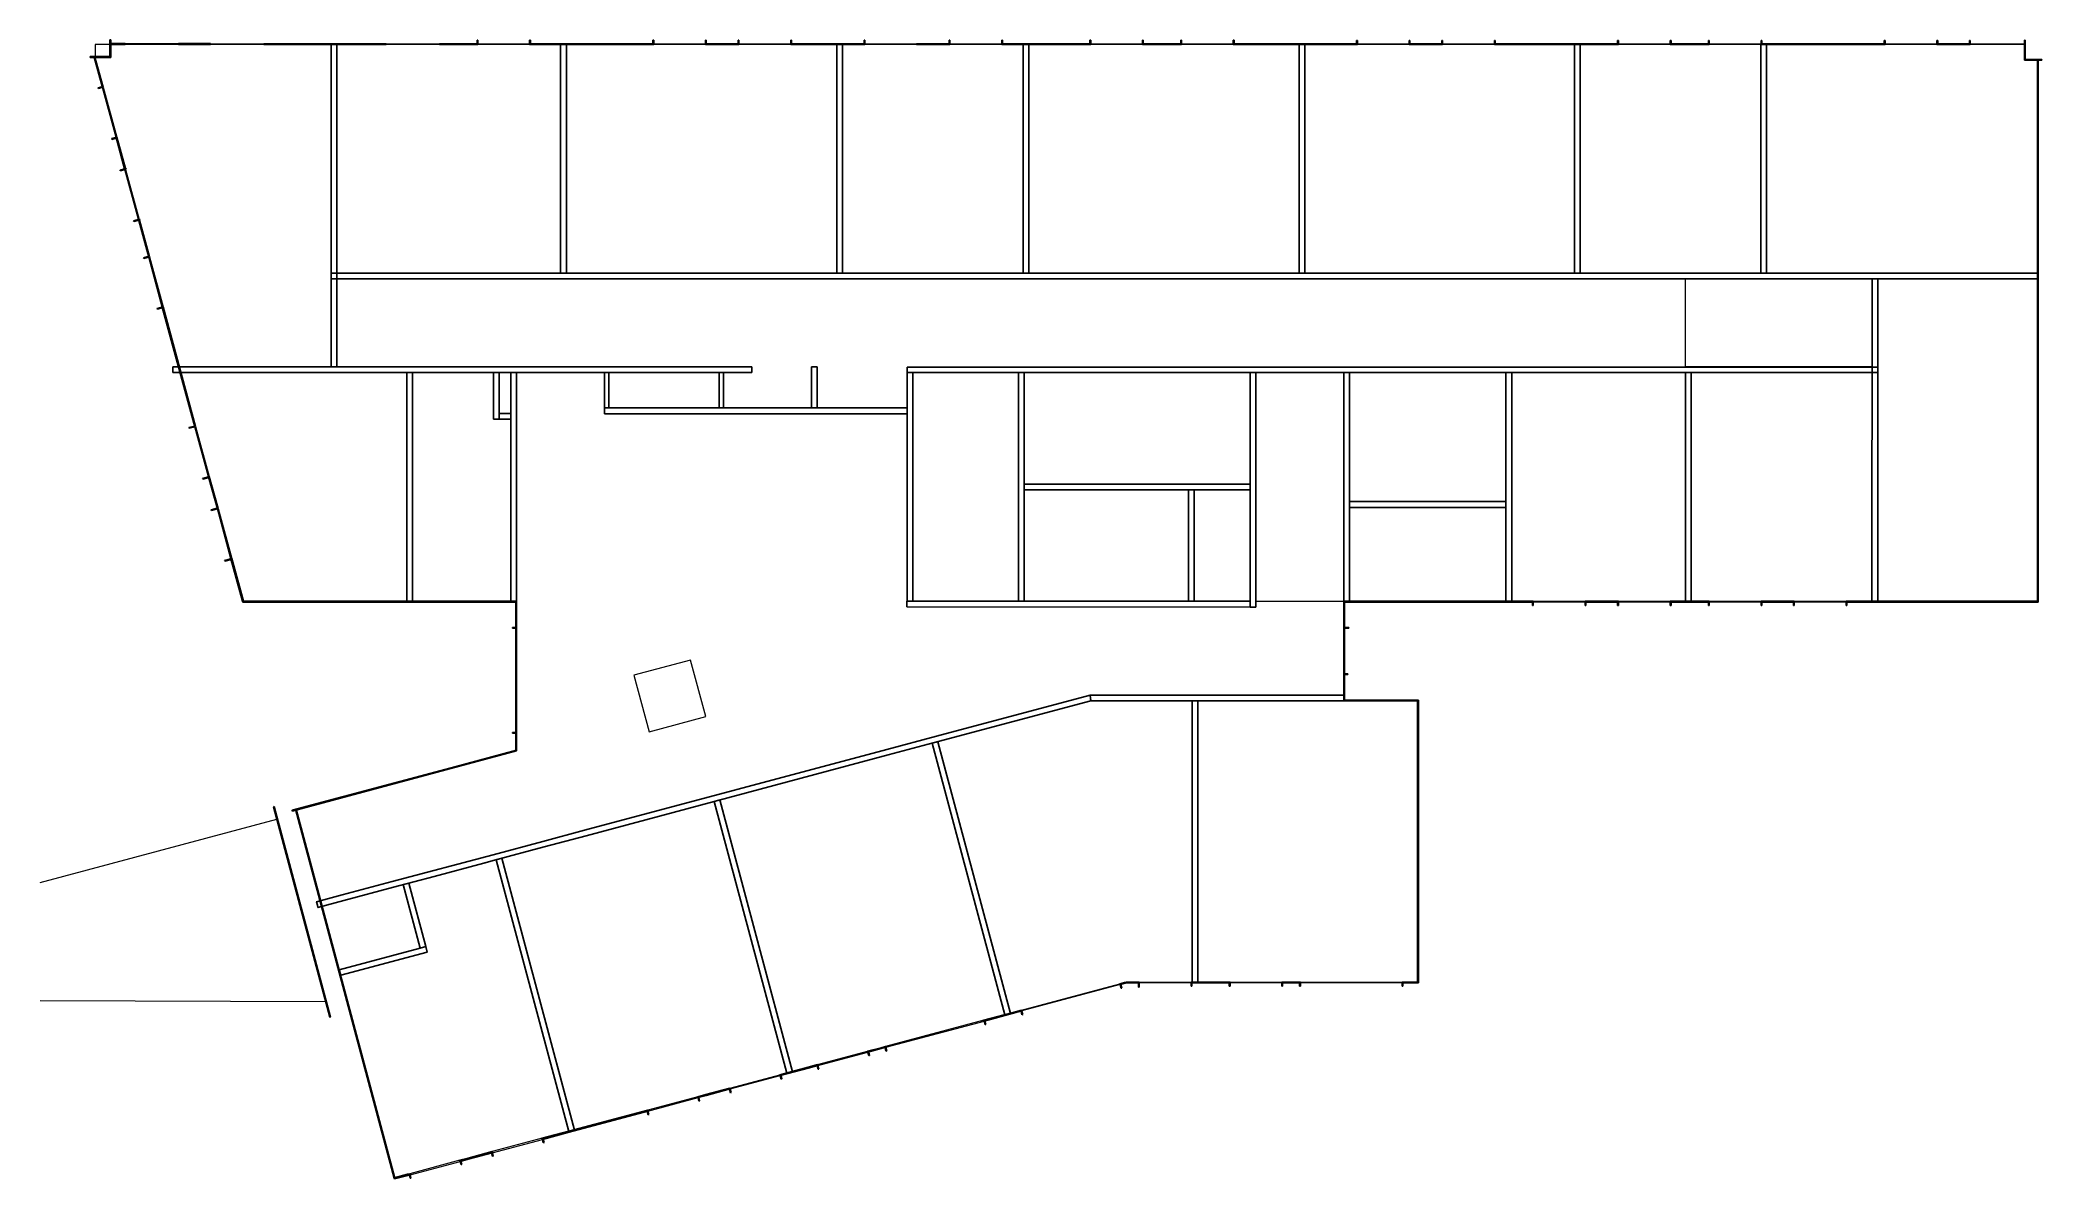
# Model space of a CAD drawing. Header units: millimetres. Extents: x 105248 to 139389, y -13348 to 6085.
import ezdxf

# ---------------------------------------------------------------- set-up
doc = ezdxf.new("R2010")
doc.units = ezdxf.units.MM
doc.layers.add('A-GENM', color=13, linetype='Continuous', lineweight=9)
doc.layers.add('A-WALL', color=113, linetype='Continuous', lineweight=9)

msp = doc.modelspace()

# ---------------------------------------------------------------- linework, layer by layer
at = {"layer": 'A-GENM'}
for p, q in [((106186, 6010), (106186, 5801)), ((106440, 6010), (106186, 6010)), ((133310, 508), (133311, 2008)), ((136490, 508), (133310, 508)), ((125881, -3590), (120034, -3590)), ((125984, -3491), (127482, -3492)), ((113376, -5731), (113376, -3950)), ((127482, -3952), (127482, -4729)), ((116342, -4494), (115376, -4752)), ((115376, -4752), (115634, -5718)), ((116600, -5460), (116342, -4494)), ((123155, -5091), (110035, -8601)), ((115634, -5718), (116600, -5460)), ((113376, -6046), (113376, -6034)), ((118078, -11512), (116840, -6882)), ((105248, -8289), (109286, -7209)), ((114361, -12507), (113122, -7876)), ((123773, -9989), (123770, -9990)), ((105248, -10304), (110118, -10322))]:
    msp.add_line(p, q, dxfattribs=at)
at = {"layer": 'A-WALL', "color": 252, "lineweight": 25}
for p, q in [((106440, 5801), (106440, 6085)), ((106440, 6085), (106453, 6085)), ((106453, 6085), (106453, 5801)), ((106453, 6010), (106453, 6023)), ((106453, 6023), (106701, 6023)), ((106701, 6010), (106453, 6010)), ((106701, 6023), (106701, 6010)), ((107611, 6010), (107611, 6023)), ((107611, 6023), (108153, 6023)), ((108153, 6010), (107611, 6010)), ((108153, 6023), (108153, 6010)), ((109063, 6009), (109063, 6022)), ((109063, 6022), (111153, 6022)), ((111153, 6009), (109063, 6009)), ((110213, 509), (110213, 6009)), ((110213, 6009), (110311, 6009)), ((110311, 6009), (110311, 509)), ((111153, 6022), (111153, 6009)), ((112063, 6009), (112063, 6022)), ((112063, 6022), (112714, 6022)), ((112714, 6009), (112063, 6009)), ((112701, 6022), (112701, 6080)), ((112701, 6080), (112714, 6080)), ((112714, 6022), (112701, 6022)), ((112714, 6080), (112714, 6022)), ((112714, 6022), (112714, 6009)), ((113598, 6022), (113598, 6080)), ((113598, 6080), (113611, 6080)), ((113611, 6022), (113598, 6022)), ((113598, 6009), (113598, 6022)), ((113598, 6022), (115714, 6022)), ((115714, 6009), (113598, 6009)), ((113611, 6080), (113611, 6022)), ((114126, 6009), (114224, 6009)), ((114126, 2107), (114126, 6009)), ((114224, 6009), (114224, 2107)), ((115701, 6022), (115701, 6080)), ((115701, 6080), (115714, 6080)), ((115714, 6022), (115701, 6022)), ((115714, 6080), (115714, 6022)), ((115714, 6022), (115714, 6009)), ((116598, 6022), (116598, 6080)), ((116598, 6080), (116611, 6080)), ((116611, 6022), (116598, 6022)), ((116598, 6009), (116598, 6022)), ((116598, 6022), (117166, 6022)), ((117166, 6009), (116598, 6009)), ((116611, 6080), (116611, 6022)), ((117153, 6022), (117153, 6080)), ((117153, 6080), (117166, 6080)), ((117166, 6022), (117153, 6022)), ((117166, 6080), (117166, 6022)), ((117166, 6022), (117166, 6009)), ((118050, 6022), (118050, 6080)), ((118050, 6080), (118063, 6080)), ((118063, 6022), (118050, 6022)), ((118050, 6009), (118050, 6022)), ((118050, 6022), (119314, 6022)), ((119314, 6009), (118050, 6009)), ((118063, 6080), (118063, 6022)), ((118834, 6009), (118932, 6009)), ((118834, 2107), (118834, 6009)), ((118932, 6009), (118932, 2107)), ((119301, 6022), (119301, 6080)), ((119301, 6080), (119314, 6080)), ((119314, 6022), (119301, 6022)), ((119314, 6080), (119314, 6022)), ((119314, 6022), (119314, 6009)), ((120198, 6009), (120198, 6022)), ((120198, 6022), (120766, 6022)), ((120766, 6009), (120198, 6009)), ((120753, 6022), (120753, 6080)), ((120753, 6080), (120766, 6080)), ((120766, 6022), (120753, 6022)), ((120766, 6080), (120766, 6022)), ((120766, 6022), (120766, 6009)), ((121650, 6022), (121650, 6080)), ((121650, 6080), (121663, 6080)), ((121663, 6022), (121650, 6022)), ((121650, 6009), (121650, 6022)), ((121650, 6022), (123166, 6022)), ((123166, 6009), (121650, 6009)), ((121663, 6080), (121663, 6022)), ((122012, 6009), (122110, 6009)), ((122012, 2107), (122012, 6009)), ((122110, 6009), (122110, 2107)), ((123153, 6022), (123153, 6080)), ((123153, 6080), (123166, 6080)), ((123166, 6022), (123153, 6022)), ((123166, 6080), (123166, 6022)), ((123166, 6022), (123166, 6009)), ((124050, 6022), (124050, 6080)), ((124050, 6080), (124063, 6080)), ((124063, 6022), (124050, 6022)), ((124050, 6009), (124050, 6022)), ((124050, 6022), (124714, 6022)), ((124714, 6009), (124050, 6009)), ((124063, 6080), (124063, 6022)), ((124701, 6022), (124701, 6080)), ((124701, 6080), (124714, 6080)), ((124714, 6022), (124701, 6022)), ((124714, 6080), (124714, 6022)), ((124714, 6022), (124714, 6009)), ((125598, 6022), (125598, 6080)), ((125598, 6080), (125611, 6080)), ((125611, 6022), (125598, 6022)), ((125598, 6009), (125598, 6022)), ((125598, 6022), (127714, 6021)), ((127714, 6008), (125598, 6009)), ((125611, 6080), (125611, 6022)), ((126720, 6008), (126818, 6008)), ((126720, 2106), (126720, 6008)), ((126818, 6008), (126818, 2106)), ((127701, 6021), (127701, 6079)), ((127701, 6079), (127714, 6079)), ((127714, 6021), (127701, 6021)), ((127714, 6079), (127714, 6021)), ((127714, 6021), (127714, 6008)), ((128598, 6021), (128598, 6079)), ((128598, 6079), (128611, 6079)), ((128611, 6021), (128598, 6021)), ((128598, 6008), (128598, 6021)), ((128598, 6021), (129166, 6021)), ((129166, 6008), (128598, 6008)), ((128611, 6079), (128611, 6021)), ((129153, 6021), (129153, 6079)), ((129153, 6079), (129166, 6079)), ((129166, 6021), (129153, 6021)), ((129166, 6079), (129166, 6021)), ((129166, 6021), (129166, 6008)), ((130050, 6021), (130050, 6079)), ((130050, 6079), (130063, 6079)), ((130063, 6021), (130050, 6021)), ((130050, 6008), (130050, 6021)), ((130050, 6021), (132166, 6021)), ((132166, 6008), (130050, 6008)), ((130063, 6079), (130063, 6021)), ((131418, 6008), (131516, 6008)), ((131418, 2106), (131418, 6008)), ((131516, 6008), (131516, 2106)), ((132153, 6021), (132153, 6079)), ((132153, 6079), (132166, 6079)), ((132166, 6021), (132153, 6021)), ((132166, 6079), (132166, 6021)), ((132166, 6021), (132166, 6008)), ((133050, 6021), (133050, 6079)), ((133050, 6079), (133063, 6079)), ((133063, 6021), (133050, 6021)), ((133050, 6008), (133050, 6021)), ((133050, 6021), (133715, 6021)), ((133715, 6008), (133050, 6008)), ((133063, 6079), (133063, 6021)), ((133702, 6021), (133702, 6079)), ((133702, 6079), (133715, 6079)), ((133715, 6021), (133702, 6021)), ((133715, 6079), (133715, 6021)), ((133715, 6021), (133715, 6008)), ((134596, 6008), (134694, 6008)), ((134596, 2106), (134596, 6008)), ((134598, 6021), (134598, 6079)), ((134598, 6079), (134611, 6079)), ((134611, 6021), (134598, 6021)), ((134598, 6008), (134598, 6021)), ((134598, 6021), (136713, 6021)), ((136713, 6008), (134598, 6008)), ((134611, 6079), (134611, 6021)), ((134694, 6008), (134694, 2106)), ((136700, 6021), (136700, 6079)), ((136700, 6079), (136713, 6079)), ((136713, 6021), (136700, 6021)), ((136713, 6079), (136713, 6021)), ((136713, 6021), (136713, 6008)), ((137598, 6021), (137598, 6079)), ((137598, 6079), (137611, 6079)), ((137611, 6021), (137598, 6021)), ((137598, 6008), (137598, 6021)), ((137598, 6021), (138166, 6021)), ((138166, 6008), (137598, 6008)), ((137611, 6079), (137611, 6021)), ((138153, 6021), (138153, 6079)), ((138153, 6079), (138166, 6079)), ((138166, 6021), (138153, 6021)), ((138166, 6079), (138166, 6021)), ((138166, 6021), (138166, 6008)), ((139092, 6083), (139105, 6083)), ((139092, 5740), (139092, 6083)), ((139105, 6083), (139105, 5740)), ((106105, 5788), (106105, 5801)), ((106105, 5801), (106453, 5801)), ((106453, 5788), (106105, 5788)), ((106312, 5275), (106171, 5792)), ((106171, 5792), (106185, 5792)), ((106185, 5792), (106325, 5278)), ((106453, 5801), (106440, 5801)), ((106453, 5801), (106453, 5788)), ((139105, 5740), (139092, 5740)), ((139105, 5740), (139105, 5753)), ((139105, 5753), (139389, 5753)), ((139389, 5740), (139105, 5740)), ((139314, -3492), (139314, 5740)), ((139314, 5740), (139327, 5740)), ((139327, 5740), (139327, -3492)), ((139389, 5753), (139389, 5740)), ((106238, 5268), (106321, 5291)), ((106241, 5256), (106238, 5268)), ((106325, 5278), (106241, 5256)), ((106325, 5278), (106312, 5275)), ((106321, 5291), (106325, 5278)), ((106470, 4402), (106557, 4425)), ((106473, 4389), (106470, 4402)), ((106561, 4413), (106473, 4389)), ((106545, 4422), (106557, 4425)), ((106691, 3886), (106545, 4422)), ((106557, 4425), (106703, 3890)), ((106557, 4425), (106561, 4413)), ((106612, 3866), (106711, 3892)), ((106616, 3853), (106612, 3866)), ((106714, 3879), (106616, 3853)), ((106703, 3890), (106691, 3886)), ((106711, 3892), (106714, 3879)), ((106844, 2999), (106946, 3026)), ((106848, 2986), (106844, 2999)), ((106950, 3014), (106848, 2986)), ((106930, 3008), (106943, 3012)), ((107101, 2381), (106930, 3008)), ((106943, 3012), (107114, 2384)), ((106946, 3026), (106950, 3014)), ((107012, 2370), (107111, 2397)), ((107111, 2397), (107114, 2384)), ((107016, 2358), (107012, 2370)), ((107114, 2384), (107016, 2358)), ((107114, 2384), (107101, 2381)), ((110213, 2107), (139314, 2106)), ((110213, 2009), (110213, 2107)), ((114224, 2107), (114126, 2107)), ((118932, 2107), (118834, 2107)), ((122110, 2107), (122012, 2107)), ((126818, 2106), (126720, 2106)), ((131516, 2106), (131418, 2106)), ((134694, 2106), (134596, 2106)), ((139314, 2106), (139314, 2008)), ((139314, 2008), (110213, 2009)), ((136490, -3492), (136491, 2008)), ((136491, 2008), (136589, 2008)), ((136589, 2008), (136588, -3492)), ((107244, 1504), (107346, 1531)), ((107248, 1491), (107244, 1504)), ((107349, 1519), (107248, 1491)), ((107333, 1528), (107346, 1531)), ((107890, -513), (107333, 1528)), ((107346, 1531), (107902, -510)), ((107346, 1531), (107349, 1519)), ((107513, 412), (107513, 510)), ((107513, 510), (117385, 509)), ((117385, 411), (107513, 412)), ((110311, 509), (110213, 509)), ((111503, 411), (111601, 411)), ((111503, -3491), (111503, 411)), ((111601, 411), (111601, -3491)), ((112980, -387), (112980, 411)), ((112980, 411), (113078, 411)), ((113078, 411), (113078, -387)), ((113278, 411), (113376, 411)), ((113278, -3491), (113278, 411)), ((113376, 411), (113376, -3491)), ((114876, -193), (114876, 411)), ((114876, 411), (114949, 411)), ((114949, 411), (114949, -193)), ((116832, -193), (116832, 411)), ((116832, 411), (116905, 411)), ((116905, 411), (116905, -193)), ((117385, 509), (117385, 411)), ((118405, -193), (118405, 509)), ((118405, 509), (118503, 509)), ((118503, 509), (118503, -193)), ((120034, 504), (136588, 503)), ((120034, 411), (120034, 504)), ((136588, 410), (120034, 411)), ((120034, 411), (120133, 411)), ((120034, -3491), (120034, 411)), ((120133, 411), (120132, -3491)), ((121932, 411), (122030, 411)), ((121932, -3491), (121932, 411)), ((122030, 411), (122030, -3491)), ((125884, -3590), (125884, 411)), ((125884, 411), (125983, 411)), ((125983, 411), (125984, -3590)), ((127482, -3492), (127483, 410)), ((127482, -3492), (127483, 410)), ((127483, 410), (127581, 410)), ((127483, 410), (127581, 410)), ((127581, 410), (127580, -3492)), ((127581, 410), (127580, -3492)), ((130248, 410), (130346, 410)), ((130248, -3492), (130248, 410)), ((130248, 410), (130346, 410)), ((130248, -3492), (130248, 410)), ((130346, 410), (130346, -3492)), ((130346, 410), (130346, -3492)), ((133310, 410), (133408, 410)), ((133310, -3492), (133310, 410)), ((133408, 410), (133408, -3492)), ((136588, 503), (136588, 410)), ((113078, -289), (113278, -289)), ((113078, -387), (113078, -289)), ((113278, -289), (113278, -387)), ((114876, -291), (114876, -193)), ((114876, -193), (120034, -193)), ((114949, -193), (114876, -193)), ((120034, -291), (114876, -291)), ((116905, -193), (116832, -193)), ((118503, -193), (118405, -193)), ((120034, -193), (120034, -291)), ((107788, -527), (107886, -501)), ((107792, -540), (107788, -527)), ((107890, -513), (107792, -540)), ((107886, -501), (107890, -513)), ((107902, -510), (107890, -513)), ((113078, -387), (112980, -387)), ((113278, -387), (113078, -387)), ((108122, -1366), (108135, -1363)), ((108135, -1363), (108284, -1911)), ((108020, -1394), (108122, -1366)), ((108023, -1406), (108020, -1394)), ((108126, -1379), (108023, -1406)), ((108272, -1914), (108122, -1366)), ((108122, -1366), (108126, -1379)), ((122030, -1491), (125884, -1492)), ((122030, -1589), (122030, -1491)), ((125884, -1590), (122030, -1589)), ((124832, -3492), (124833, -1590)), ((124833, -1590), (124931, -1590)), ((124931, -1590), (124930, -3492)), ((125884, -1492), (125884, -1590)), ((108165, -1929), (108268, -1902)), ((108168, -1942), (108165, -1929)), ((108272, -1914), (108168, -1942)), ((108268, -1902), (108272, -1914)), ((108284, -1911), (108272, -1914)), ((127580, -1889), (127580, -1791)), ((127580, -1791), (130248, -1791)), ((130248, -1889), (127580, -1889)), ((130248, -1791), (130248, -1889)), ((108396, -2796), (108504, -2767)), ((108400, -2808), (108396, -2796)), ((108507, -2780), (108400, -2808)), ((108504, -2767), (108517, -2764)), ((108701, -3491), (108504, -2767)), ((108504, -2767), (108507, -2780)), ((108517, -2764), (108715, -3491)), ((108715, -3491), (108701, -3491)), ((108705, -3504), (108701, -3491)), ((108701, -3491), (113363, -3491)), ((112102, -3504), (108705, -3504)), ((111601, -3491), (111503, -3491)), ((113363, -3504), (112102, -3504)), ((113376, -3491), (113278, -3491)), ((113363, -3491), (113363, -3504)), ((113363, -3491), (113376, -3491)), ((113363, -3950), (113363, -3491)), ((113376, -3491), (113376, -3950)), ((120033, -3589), (120033, -3491)), ((120033, -3491), (125884, -3492)), ((125884, -3590), (120033, -3589)), ((120132, -3491), (120034, -3491)), ((122030, -3491), (121932, -3491)), ((124930, -3492), (124832, -3492)), ((125884, -3492), (125884, -3590)), ((125984, -3590), (125884, -3590)), ((127580, -3492), (127482, -3492)), ((127580, -3492), (127482, -3492)), ((127482, -3952), (127482, -3492)), ((127482, -3492), (127495, -3492)), ((127495, -3492), (127495, -3952)), ((127495, -3505), (127495, -3492)), ((127495, -3492), (130714, -3492)), ((130714, -3505), (127495, -3505)), ((130346, -3492), (130248, -3492)), ((130346, -3492), (130248, -3492)), ((130701, -3563), (130701, -3505)), ((130701, -3505), (130714, -3505)), ((130714, -3563), (130701, -3563)), ((130714, -3492), (130714, -3505)), ((130714, -3505), (130714, -3563)), ((131598, -3505), (131598, -3492)), ((131598, -3492), (132166, -3492)), ((132166, -3505), (131598, -3505)), ((131598, -3563), (131598, -3505)), ((131598, -3505), (131611, -3505)), ((131611, -3563), (131598, -3563)), ((131611, -3505), (131611, -3563)), ((132153, -3563), (132153, -3505)), ((132153, -3505), (132166, -3505)), ((132166, -3563), (132153, -3563)), ((132166, -3492), (132166, -3505)), ((132166, -3505), (132166, -3563)), ((133050, -3505), (133050, -3492)), ((133050, -3492), (133714, -3492)), ((133714, -3505), (133050, -3505)), ((133050, -3563), (133050, -3505)), ((133050, -3505), (133063, -3505)), ((133063, -3563), (133050, -3563)), ((133063, -3505), (133063, -3563)), ((133408, -3492), (133310, -3492)), ((133701, -3563), (133701, -3505)), ((133701, -3505), (133714, -3505)), ((133714, -3563), (133701, -3563)), ((133714, -3492), (133714, -3505)), ((133714, -3505), (133714, -3563)), ((134598, -3505), (134598, -3492)), ((134598, -3492), (135166, -3492)), ((135166, -3505), (134598, -3505)), ((134598, -3563), (134598, -3505)), ((134598, -3505), (134611, -3505)), ((134611, -3563), (134598, -3563)), ((134611, -3505), (134611, -3563)), ((135153, -3563), (135153, -3505)), ((135153, -3505), (135166, -3505)), ((135166, -3563), (135153, -3563)), ((135166, -3492), (135166, -3505)), ((135166, -3505), (135166, -3563)), ((136050, -3505), (136050, -3492)), ((136050, -3492), (139327, -3492)), ((139327, -3505), (136050, -3505)), ((136050, -3563), (136050, -3505)), ((136050, -3505), (136063, -3505)), ((136063, -3563), (136050, -3563)), ((136063, -3505), (136063, -3563)), ((136588, -3492), (136490, -3492)), ((139327, -3492), (139314, -3492)), ((139327, -3492), (139327, -3505)), ((113305, -3950), (113305, -3937)), ((113305, -3937), (113363, -3937)), ((113363, -3950), (113305, -3950)), ((113363, -3937), (113363, -3950)), ((113376, -3950), (113363, -3950)), ((127495, -3952), (127482, -3952)), ((127495, -3952), (127495, -3939)), ((127495, -3939), (127566, -3939)), ((127566, -3952), (127495, -3952)), ((127566, -3939), (127566, -3952)), ((127482, -5190), (127482, -4729)), ((127482, -4729), (127495, -4729)), ((127495, -4729), (127495, -5190)), ((127495, -4729), (127553, -4729)), ((127495, -4742), (127495, -4729)), ((127553, -4742), (127495, -4742)), ((127553, -4729), (127553, -4742)), ((123156, -5091), (120538, -5791)), ((123163, -5150), (123156, -5091)), ((123169, -5189), (123156, -5091)), ((123156, -5091), (127482, -5092)), ((127482, -5092), (127482, -5190)), ((120563, -5886), (123169, -5189)), ((123169, -5189), (123163, -5150)), ((127482, -5190), (123169, -5189)), ((124894, -5189), (124992, -5189)), ((124894, -9989), (124894, -5189)), ((124992, -5189), (124992, -9989)), ((127495, -5190), (127482, -5190)), ((127495, -5177), (128755, -5177)), ((127495, -5190), (127495, -5177)), ((128755, -5190), (127495, -5190)), ((128742, -9990), (128742, -5190)), ((128742, -5190), (128755, -5190)), ((128755, -5177), (128755, -5190)), ((128755, -5190), (128755, -9990)), ((113305, -5731), (113363, -5731)), ((113305, -5744), (113305, -5731)), ((113363, -5744), (113305, -5744)), ((113363, -5731), (113363, -5744)), ((113363, -5731), (113376, -5731)), ((113363, -6034), (113363, -5731)), ((113376, -5731), (113376, -6034)), ((120538, -5791), (119688, -6019)), ((113376, -6046), (109548, -7070)), ((112260, -6331), (113372, -6034)), ((113376, -6034), (113363, -6034)), ((113372, -6034), (113376, -6046)), ((119688, -6019), (114536, -7397)), ((114561, -7492), (119713, -6114)), ((119713, -6114), (120563, -5886)), ((120462, -5913), (120557, -5888)), ((121702, -10550), (120462, -5913)), ((120557, -5888), (121797, -10525)), ((109545, -7057), (112260, -6331)), ((109229, -6996), (109241, -6992)), ((110190, -10587), (109229, -6996)), ((109241, -6992), (110203, -10587)), ((109548, -7070), (109545, -7057)), ((109605, -7041), (109617, -7038)), ((111288, -13336), (109605, -7041)), ((109617, -7038), (111301, -13332)), ((116745, -6908), (116840, -6882)), ((117985, -11544), (116745, -6908)), ((116840, -6882), (118080, -11519)), ((114536, -7397), (113823, -7588)), ((113848, -7682), (114561, -7492)), ((112973, -7815), (111253, -8275)), ((113823, -7588), (112973, -7815)), ((112999, -7910), (113848, -7682)), ((111278, -8370), (111968, -8185)), ((111968, -8185), (112818, -7958)), ((112818, -7958), (112999, -7910)), ((113028, -7902), (113122, -7877)), ((114268, -12539), (113028, -7902)), ((113122, -7877), (114362, -12513)), ((110403, -8502), (109963, -8620)), ((111253, -8275), (110403, -8502)), ((110429, -8597), (111278, -8370)), ((111442, -8326), (111537, -8301)), ((111732, -9408), (111442, -8326)), ((111537, -8301), (111826, -9383)), ((109963, -8620), (109978, -8677)), ((109978, -8677), (109988, -8715)), ((109988, -8715), (110429, -8597)), ((110350, -9777), (111732, -9408)), ((111852, -9477), (110375, -9872)), ((111826, -9383), (111732, -9408)), ((111732, -9408), (111826, -9383)), ((111826, -9383), (111852, -9477)), ((110375, -9872), (110350, -9777)), ((123742, -9997), (123663, -10019)), ((123663, -10019), (123665, -10028)), ((123665, -10028), (123666, -10031)), ((123666, -10031), (123694, -10024)), ((123666, -10031), (123679, -10028)), ((123683, -10094), (123666, -10031)), ((123679, -10028), (123696, -10091)), ((123696, -10091), (123683, -10094)), ((123694, -10024), (123776, -10002)), ((123770, -9990), (123742, -9997)), ((123773, -9989), (123770, -9990)), ((123773, -10002), (123773, -9989)), ((123773, -9989), (123994, -9989)), ((123773, -9990), (123773, -9989)), ((123775, -10000), (123773, -9990)), ((123994, -10002), (123773, -10002)), ((123776, -10002), (123775, -10000)), ((123981, -10073), (123981, -10002)), ((123981, -10002), (123994, -10002)), ((123981, -10060), (123981, -10002)), ((123981, -10002), (123994, -10002)), ((123994, -10060), (123981, -10060)), ((123994, -10073), (123981, -10073)), ((123994, -9989), (123994, -10002)), ((123994, -10002), (123994, -10073)), ((123994, -10002), (123994, -10060)), ((124878, -10002), (124878, -9989)), ((124878, -9989), (125542, -9989)), ((124878, -10060), (124878, -10002)), ((124878, -10002), (124891, -10002)), ((125542, -10002), (124878, -10002)), ((124891, -10060), (124878, -10060)), ((124891, -10002), (124891, -10060)), ((124992, -9989), (124894, -9989)), ((125529, -10060), (125529, -10002)), ((125529, -10002), (125542, -10002)), ((125542, -10060), (125529, -10060)), ((125542, -9989), (125542, -10002)), ((125542, -10002), (125542, -10060)), ((126426, -10003), (126426, -9990)), ((126426, -9990), (126742, -9990)), ((126426, -10061), (126426, -10003)), ((126426, -10003), (126439, -10003)), ((126742, -10003), (126426, -10003)), ((126439, -10061), (126426, -10061)), ((126439, -10003), (126439, -10061)), ((126729, -10061), (126729, -10003)), ((126729, -10003), (126742, -10003)), ((126742, -10061), (126729, -10061)), ((126742, -9990), (126742, -10003)), ((126742, -10003), (126742, -10061)), ((128478, -10003), (128478, -9990)), ((128478, -9990), (128755, -9990)), ((128478, -10061), (128478, -10003)), ((128478, -10003), (128491, -10003)), ((128755, -10003), (128478, -10003)), ((128491, -10061), (128478, -10061)), ((128491, -10003), (128491, -10061)), ((128755, -9990), (128742, -9990)), ((128755, -9990), (128755, -10003)), ((121823, -10511), (121345, -10639)), ((121348, -10653), (121827, -10524)), ((121797, -10525), (121702, -10550)), ((121986, -10467), (121823, -10511)), ((121827, -10524), (121989, -10481)), ((121978, -10490), (121991, -10486)), ((121993, -10546), (121978, -10490)), ((121987, -10471), (121986, -10467)), ((121989, -10481), (121987, -10471)), ((121991, -10486), (122006, -10543)), ((122006, -10543), (121993, -10546)), ((110203, -10587), (110190, -10587)), ((121345, -10639), (121346, -10642)), ((121346, -10642), (121348, -10653)), ((121350, -10658), (121362, -10655)), ((121365, -10714), (121350, -10658)), ((121362, -10655), (121377, -10711)), ((121377, -10711), (121365, -10714)), ((119590, -11108), (119362, -11169)), ((119362, -11169), (119363, -11173)), ((119363, -11173), (119366, -11184)), ((119366, -11184), (119594, -11123)), ((119367, -11188), (119380, -11185)), ((119382, -11244), (119367, -11188)), ((119380, -11185), (119395, -11241)), ((119395, -11241), (119382, -11244)), ((119667, -11087), (119590, -11108)), ((119594, -11123), (119671, -11102)), ((119660, -11110), (119673, -11107)), ((119675, -11166), (119660, -11110)), ((119670, -11098), (119667, -11087)), ((119671, -11102), (119670, -11098)), ((119673, -11107), (119688, -11163)), ((119688, -11163), (119675, -11166)), ((118346, -11441), (117867, -11569)), ((117867, -11569), (117868, -11573)), ((117868, -11573), (117871, -11585)), ((117871, -11585), (118350, -11456)), ((117872, -11588), (117885, -11585)), ((117887, -11644), (117872, -11588)), ((117885, -11585), (117900, -11641)), ((118080, -11519), (117985, -11544)), ((118508, -11397), (118346, -11441)), ((118350, -11456), (118512, -11413)), ((118501, -11420), (118514, -11417)), ((118516, -11476), (118501, -11420)), ((118509, -11401), (118508, -11397)), ((118512, -11413), (118509, -11401)), ((118514, -11417), (118528, -11473)), ((118528, -11473), (118516, -11476)), ((116604, -11907), (116465, -11944)), ((116465, -11944), (116466, -11948)), ((116466, -11948), (116469, -11960)), ((116469, -11960), (116608, -11923)), ((117013, -11797), (116604, -11907)), ((116608, -11923), (117018, -11813)), ((117006, -11820), (117018, -11817)), ((117021, -11876), (117006, -11820)), ((117014, -11801), (117013, -11797)), ((117018, -11813), (117014, -11801)), ((117018, -11817), (117033, -11873)), ((117033, -11873), (117021, -11876)), ((117900, -11641), (117887, -11644)), ((115611, -12173), (114266, -12532)), ((114271, -12550), (115615, -12189)), ((115603, -12195), (115616, -12192)), ((115618, -12251), (115603, -12195)), ((115614, -12185), (115611, -12173)), ((115615, -12189), (115614, -12185)), ((115616, -12192), (115631, -12248)), ((115631, -12248), (115618, -12251)), ((116470, -11963), (116482, -11960)), ((116485, -12019), (116470, -11963)), ((116482, -11960), (116497, -12016)), ((116497, -12016), (116485, -12019)), ((114266, -12532), (113810, -12654)), ((113815, -12672), (114271, -12550)), ((114362, -12513), (114268, -12539)), ((112956, -12882), (112547, -12992)), ((112552, -13011), (112961, -12901)), ((112949, -12905), (112962, -12902)), ((112964, -12961), (112949, -12905)), ((112958, -12887), (112956, -12882)), ((112961, -12901), (112958, -12887)), ((112962, -12902), (112977, -12958)), ((112977, -12958), (112964, -12961)), ((113810, -12654), (113814, -12667)), ((113814, -12667), (113815, -12672)), ((113816, -12673), (113828, -12670)), ((113830, -12729), (113816, -12673)), ((113828, -12670), (113843, -12726)), ((113843, -12726), (113830, -12729)), ((111513, -13268), (111287, -13329)), ((111292, -13348), (111518, -13288)), ((111554, -13258), (111513, -13268)), ((111518, -13288), (111559, -13277)), ((111546, -13280), (111559, -13277)), ((111561, -13336), (111546, -13280)), ((111555, -13262), (111554, -13258)), ((111559, -13277), (111555, -13262)), ((111559, -13277), (111574, -13333)), ((112547, -12992), (112408, -13029)), ((112408, -13029), (112409, -13034)), ((112409, -13034), (112413, -13048)), ((112413, -13048), (112552, -13011)), ((112413, -13048), (112426, -13045)), ((112428, -13104), (112413, -13048)), ((112426, -13045), (112441, -13101)), ((112441, -13101), (112428, -13104)), ((111287, -13329), (111289, -13337)), ((111301, -13332), (111288, -13336)), ((111289, -13337), (111292, -13348)), ((111574, -13333), (111561, -13336))]:
    msp.add_line(p, q, dxfattribs=at)
at = {"layer": 'A-WALL', "color": 251}
for p, q in [((106701, 6023), (107611, 6023)), ((107611, 6010), (106701, 6010)), ((108153, 6023), (109063, 6022)), ((109063, 6009), (108153, 6010)), ((111153, 6022), (112063, 6022)), ((112063, 6009), (111153, 6009)), ((112714, 6022), (113598, 6022)), ((113598, 6009), (112714, 6009)), ((115714, 6022), (116598, 6022)), ((116598, 6009), (115714, 6009)), ((117166, 6022), (118050, 6022)), ((118050, 6009), (117166, 6009)), ((119314, 6022), (120198, 6022)), ((120198, 6009), (119314, 6009)), ((120766, 6022), (121650, 6022)), ((121650, 6009), (120766, 6009)), ((123166, 6022), (124050, 6022)), ((124050, 6009), (123166, 6009)), ((124714, 6022), (125598, 6022)), ((125598, 6009), (124714, 6009)), ((127714, 6021), (128598, 6021)), ((128598, 6008), (127714, 6008)), ((129166, 6021), (130050, 6021)), ((130050, 6008), (129166, 6008)), ((132166, 6021), (133050, 6021)), ((133050, 6008), (132166, 6008)), ((133715, 6021), (134598, 6021)), ((134596, 6008), (133715, 6008)), ((136713, 6021), (137598, 6021)), ((137598, 6008), (136713, 6008)), ((138166, 6021), (139092, 6021)), ((139092, 6008), (138166, 6008)), ((106545, 4422), (106312, 5275)), ((106325, 5278), (106557, 4425)), ((106927, 3021), (106694, 3874)), ((106707, 3877), (106939, 3024)), ((107333, 1528), (107101, 2381)), ((107114, 2384), (107346, 1531)), ((108122, -1366), (107890, -513)), ((107902, -510), (108135, -1363)), ((108504, -2767), (108272, -1914)), ((108284, -1911), (108517, -2764)), ((130714, -3492), (131598, -3492)), ((131598, -3505), (130714, -3505)), ((132166, -3492), (133050, -3492)), ((133050, -3505), (132166, -3505)), ((133714, -3492), (134598, -3492)), ((134598, -3505), (133714, -3505)), ((135166, -3492), (136050, -3492)), ((136050, -3505), (135166, -3505)), ((113363, -5731), (113363, -3950)), ((113376, -3950), (113376, -5731)), ((127482, -4729), (127482, -3952)), ((127495, -3952), (127495, -4729)), ((123156, -5091), (120538, -5791)), ((123156, -5091), (123163, -5150)), ((123169, -5189), (120563, -5886)), ((123169, -5189), (123163, -5150)), ((119688, -6019), (120538, -5791)), ((114536, -7397), (119688, -6019)), ((114561, -7492), (119713, -6114)), ((119713, -6114), (120563, -5886)), ((113823, -7588), (114536, -7397)), ((113848, -7682), (114561, -7492)), ((111253, -8275), (112973, -7815)), ((112973, -7815), (113823, -7588)), ((112999, -7910), (113848, -7682)), ((111278, -8370), (111968, -8185)), ((112818, -7958), (111968, -8185)), ((112829, -7955), (112818, -7958)), ((109963, -8620), (110403, -8502)), ((110403, -8502), (111253, -8275)), ((111278, -8370), (110429, -8597)), ((109963, -8620), (109978, -8677)), ((109978, -8677), (109988, -8715)), ((109988, -8715), (110429, -8597)), ((121986, -10467), (123663, -10019)), ((123666, -10031), (121989, -10481)), ((123663, -10019), (123742, -9997)), ((123663, -10019), (123665, -10028)), ((123665, -10028), (123666, -10031)), ((123666, -10031), (123694, -10024)), ((123776, -10002), (123694, -10024)), ((123770, -9990), (123742, -9997)), ((123770, -9990), (123773, -9989)), ((123773, -9989), (123770, -9990)), ((123773, -9989), (123773, -9990)), ((123773, -9990), (123775, -10000)), ((123775, -10000), (123776, -10002)), ((123994, -9989), (124878, -9989)), ((124878, -10002), (123994, -10002)), ((125542, -9989), (126426, -9990)), ((126426, -10003), (125542, -10002)), ((126742, -9990), (128478, -9990)), ((128478, -10003), (126742, -10003)), ((121345, -10639), (121823, -10511)), ((121348, -10653), (121827, -10524)), ((121823, -10511), (121986, -10467)), ((121989, -10481), (121827, -10524)), ((121986, -10467), (121987, -10471)), ((121987, -10471), (121989, -10481)), ((121345, -10639), (119667, -11087)), ((119671, -11102), (121348, -10653)), ((121345, -10639), (121346, -10642)), ((121348, -10653), (121346, -10642)), ((118508, -11397), (119362, -11169)), ((118512, -11413), (119366, -11184)), ((119362, -11169), (119590, -11108)), ((119362, -11169), (119363, -11173)), ((119366, -11184), (119363, -11173)), ((119366, -11184), (119594, -11123)), ((119590, -11108), (119667, -11087)), ((119671, -11102), (119594, -11123)), ((119667, -11087), (119670, -11098)), ((119670, -11098), (119671, -11102)), ((117013, -11797), (117867, -11569)), ((117018, -11813), (117871, -11585)), ((117867, -11569), (118346, -11441)), ((117867, -11569), (117868, -11573)), ((117871, -11585), (117868, -11573)), ((117871, -11585), (118350, -11456)), ((118346, -11441), (118508, -11397)), ((118512, -11413), (118350, -11456)), ((118508, -11397), (118509, -11401)), ((118509, -11401), (118512, -11413)), ((116465, -11944), (115611, -12173)), ((116604, -11907), (116465, -11944)), ((116465, -11944), (116466, -11948)), ((116469, -11960), (116466, -11948)), ((116469, -11960), (116608, -11923)), ((116604, -11907), (117013, -11797)), ((117018, -11813), (116608, -11923)), ((117013, -11797), (117014, -11801)), ((117014, -11801), (117018, -11813)), ((114266, -12532), (115611, -12173)), ((115615, -12189), (114271, -12550)), ((115611, -12173), (115614, -12185)), ((115614, -12185), (115615, -12189)), ((115615, -12189), (116469, -11960)), ((114266, -12532), (113810, -12654)), ((113815, -12672), (114271, -12550)), ((112547, -12992), (112956, -12882)), ((112961, -12901), (112552, -13011)), ((113810, -12654), (112956, -12882)), ((112958, -12887), (112956, -12882)), ((112958, -12887), (112961, -12901)), ((112961, -12901), (113815, -12672)), ((113810, -12654), (113814, -12667)), ((113814, -12667), (113815, -12672)), ((111513, -13268), (111287, -13329)), ((111292, -13348), (111518, -13288)), ((111554, -13258), (111513, -13268)), ((111559, -13277), (111518, -13288)), ((112408, -13029), (111554, -13258)), ((111554, -13258), (111555, -13262)), ((111555, -13262), (111559, -13277)), ((111559, -13277), (112413, -13048)), ((112547, -12992), (112408, -13029)), ((112408, -13029), (112409, -13034)), ((112413, -13048), (112409, -13034)), ((112413, -13048), (112552, -13011)), ((111287, -13329), (111289, -13337)), ((111292, -13348), (111289, -13337))]:
    msp.add_line(p, q, dxfattribs=at)

doc.saveas('drawing.dxf')
